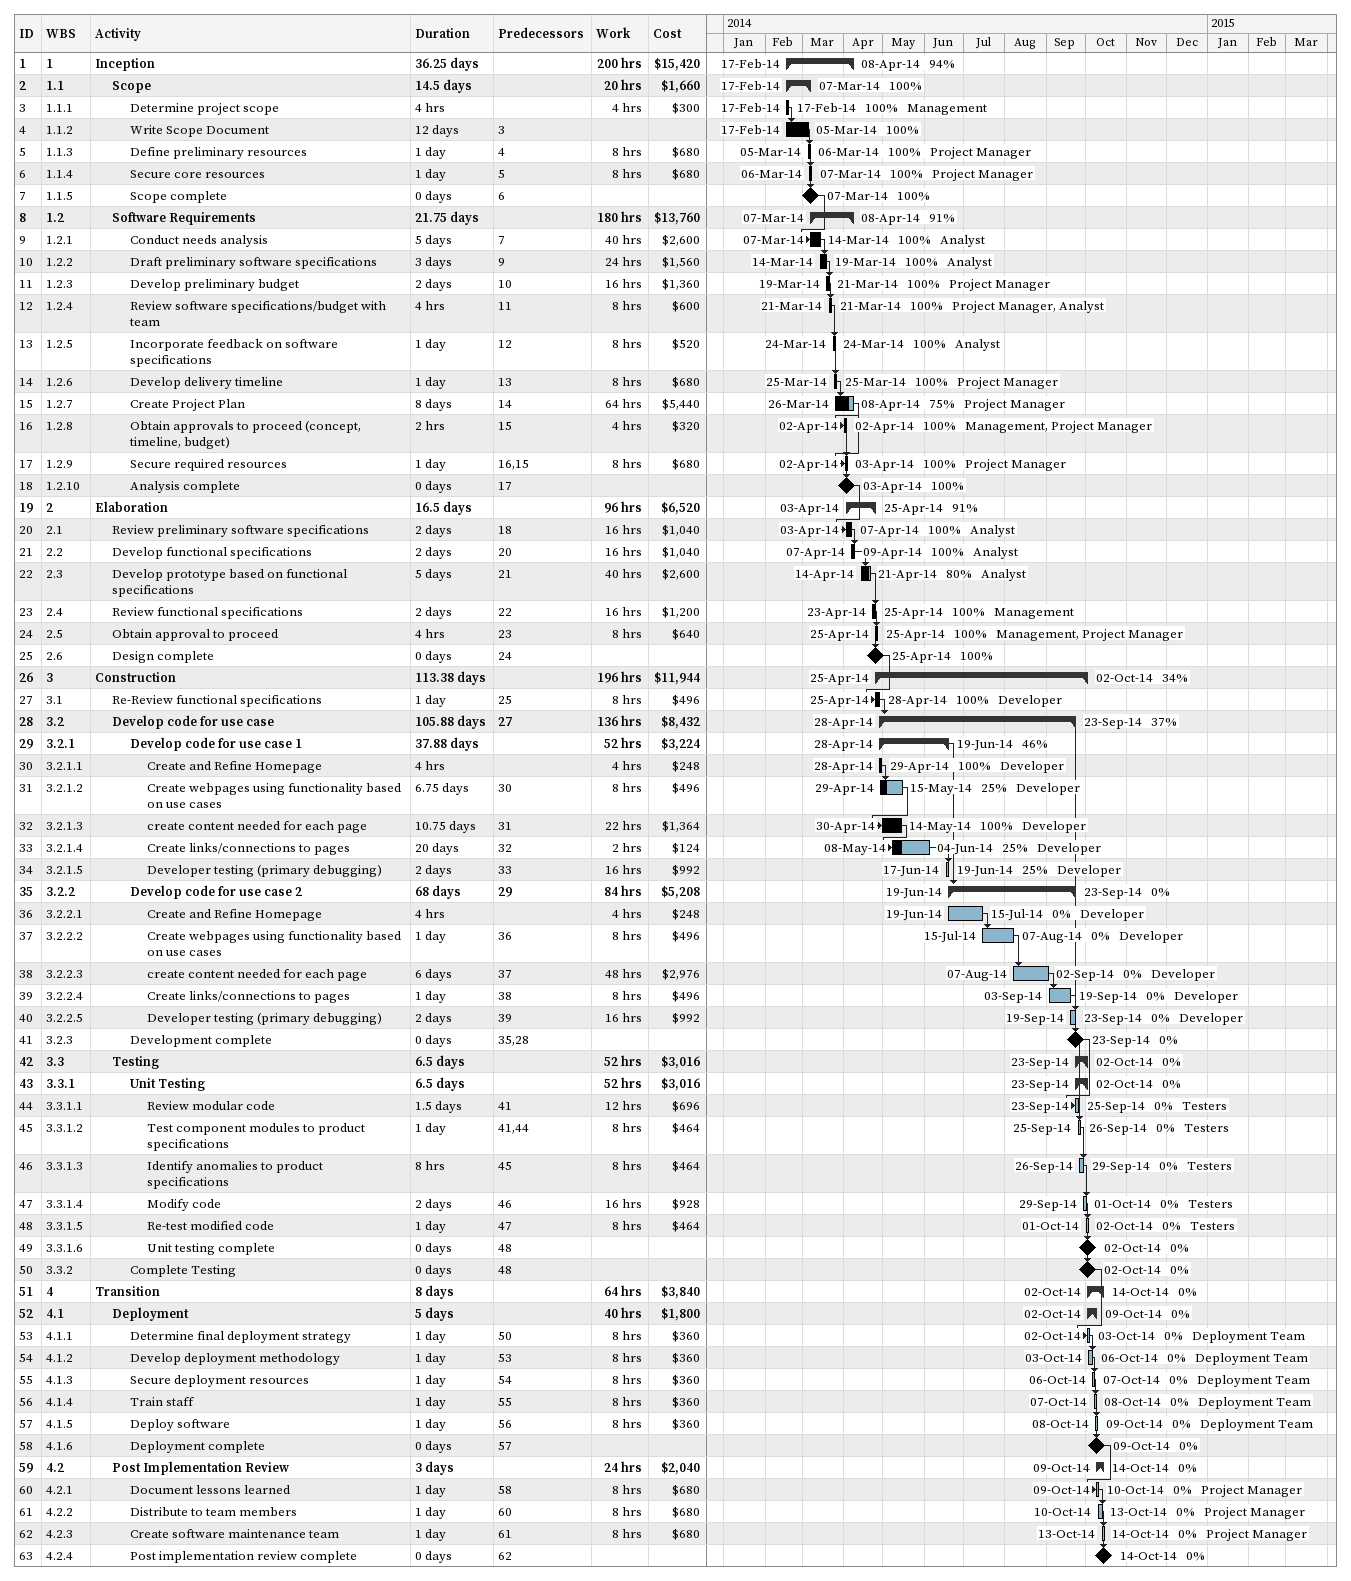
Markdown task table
| ID | WBS | Task | Duration | Start | Finish | Predecessors | Resources | % complete | Work (h) | Cost ($) |
|---|---|---|---|---|---|---|---|---|---|---|
| 1 | 1 | **Inception** | 36.25d | 2014-02-17 | 2014-04-08 |  |  | 94 | 200 | 15420 |
| 2 | 1.1 | **Scope** | 14.5d | 2014-02-17 | 2014-03-07 |  |  | 100 | 20 | 1660 |
| 3 | 1.1.1 | Determine project scope | 4h | 2014-02-17 | 2014-02-17 |  | Management | 100 | 4 | 300 |
| 4 | 1.1.2 | Write Scope Document | 12d | 2014-02-17 | 2014-03-05 | 3 |  | 100 |  |  |
| 5 | 1.1.3 | Define preliminary resources | 1d | 2014-03-05 | 2014-03-06 | 4 | Project Manager | 100 | 8 | 680 |
| 6 | 1.1.4 | Secure core resources | 1d | 2014-03-06 | 2014-03-07 | 5 | Project Manager | 100 | 8 | 680 |
| 7 | 1.1.5 | Scope complete | 0d | 2014-03-07 | 2014-03-07 | 6 |  | 100 |  |  |
| 8 | 1.2 | **Software Requirements** | 21.75d | 2014-03-07 | 2014-04-08 |  |  | 91 | 180 | 13760 |
| 9 | 1.2.1 | Conduct needs analysis | 5d | 2014-03-07 | 2014-03-14 | 7 | Analyst | 100 | 40 | 2600 |
| 10 | 1.2.2 | Draft preliminary software specifications | 3d | 2014-03-14 | 2014-03-19 | 9 | Analyst | 100 | 24 | 1560 |
| 11 | 1.2.3 | Develop preliminary budget | 2d | 2014-03-19 | 2014-03-21 | 10 | Project Manager | 100 | 16 | 1360 |
| 12 | 1.2.4 | Review software specifications/budget with team | 4h | 2014-03-21 | 2014-03-21 | 11 | Project Manager, Analyst | 100 | 8 | 600 |
| 13 | 1.2.5 | Incorporate feedback on software specifications | 1d | 2014-03-24 | 2014-03-24 | 12 | Analyst | 100 | 8 | 520 |
| 14 | 1.2.6 | Develop delivery timeline | 1d | 2014-03-25 | 2014-03-25 | 13 | Project Manager | 100 | 8 | 680 |
| 15 | 1.2.7 | Create Project Plan | 8d | 2014-03-26 | 2014-04-08 | 14 | Project Manager | 75 | 64 | 5440 |
| 16 | 1.2.8 | Obtain approvals to proceed (concept, timeline, budget) | 2h | 2014-04-02 | 2014-04-02 | 15 | Management, Project Manager | 100 | 4 | 320 |
| 17 | 1.2.9 | Secure required resources | 1d | 2014-04-02 | 2014-04-03 | 16, 15 | Project Manager | 100 | 8 | 680 |
| 18 | 1.2.10 | Analysis complete | 0d | 2014-04-03 | 2014-04-03 | 17 |  | 100 |  |  |
| 19 | 2 | **Elaboration** | 16.5d | 2014-04-03 | 2014-04-25 |  |  | 91 | 96 | 6520 |
| 20 | 2.1 | Review preliminary software specifications | 2d | 2014-04-03 | 2014-04-07 | 18 | Analyst | 100 | 16 | 1040 |
| 21 | 2.2 | Develop functional specifications | 2d | 2014-04-07 | 2014-04-09 | 20 | Analyst | 100 | 16 | 1040 |
| 22 | 2.3 | Develop prototype based on functional specifications | 5d | 2014-04-14 | 2014-04-21 | 21 | Analyst | 80 | 40 | 2600 |
| 23 | 2.4 | Review functional specifications | 2d | 2014-04-23 | 2014-04-25 | 22 | Management | 100 | 16 | 1200 |
| 24 | 2.5 | Obtain approval to proceed | 4h | 2014-04-25 | 2014-04-25 | 23 | Management, Project Manager | 100 | 8 | 640 |
| 25 | 2.6 | Design complete | 0d | 2014-04-25 | 2014-04-25 | 24 |  | 100 |  |  |
| 26 | 3 | **Construction** | 113.38d | 2014-04-25 | 2014-10-02 |  |  | 34 | 196 | 11944 |
| 27 | 3.1 | Re-Review functional specifications | 1d | 2014-04-25 | 2014-04-28 | 25 | Developer | 100 | 8 | 496 |
| 28 | 3.2 | **Develop code for use case** | 105.88d | 2014-04-28 | 2014-09-23 | 27 |  | 37 | 136 | 8432 |
| 29 | 3.2.1 | **Develop code for use case 1** | 37.88d | 2014-04-28 | 2014-06-19 |  |  | 46 | 52 | 3224 |
| 30 | 3.2.1.1 | Create and Refine Homepage | 4h | 2014-04-28 | 2014-04-29 |  | Developer | 100 | 4 | 248 |
| 31 | 3.2.1.2 | Create webpages using functionality based on use cases | 6.75d | 2014-04-29 | 2014-05-15 | 30 | Developer | 25 | 8 | 496 |
| 32 | 3.2.1.3 | create content needed for each page | 10.75d | 2014-04-30 | 2014-05-14 | 31 | Developer | 100 | 22 | 1364 |
| 33 | 3.2.1.4 | Create links/connections to pages | 20d | 2014-05-08 | 2014-06-04 | 32 | Developer | 25 | 2 | 124 |
| 34 | 3.2.1.5 | Developer testing (primary debugging) | 2d | 2014-06-17 | 2014-06-19 | 33 | Developer | 25 | 16 | 992 |
| 35 | 3.2.2 | **Develop code for use case 2** | 68d | 2014-06-19 | 2014-09-23 | 29 |  | 0 | 84 | 5208 |
| 36 | 3.2.2.1 | Create and Refine Homepage | 4h | 2014-06-19 | 2014-07-15 |  | Developer | 0 | 4 | 248 |
| 37 | 3.2.2.2 | Create webpages using functionality based on use cases | 1d | 2014-07-15 | 2014-08-07 | 36 | Developer | 0 | 8 | 496 |
| 38 | 3.2.2.3 | create content needed for each page | 6d | 2014-08-07 | 2014-09-02 | 37 | Developer | 0 | 48 | 2976 |
| 39 | 3.2.2.4 | Create links/connections to pages | 1d | 2014-09-03 | 2014-09-19 | 38 | Developer | 0 | 8 | 496 |
| 40 | 3.2.2.5 | Developer testing (primary debugging) | 2d | 2014-09-19 | 2014-09-23 | 39 | Developer | 0 | 16 | 992 |
| 41 | 3.2.3 | Development complete | 0d | 2014-09-23 | 2014-09-23 | 35, 28 |  | 0 |  |  |
| 42 | 3.3 | **Testing** | 6.5d | 2014-09-23 | 2014-10-02 |  |  | 0 | 52 | 3016 |
| 43 | 3.3.1 | **Unit Testing** | 6.5d | 2014-09-23 | 2014-10-02 |  |  | 0 | 52 | 3016 |
| 44 | 3.3.1.1 | Review modular code | 1.5d | 2014-09-23 | 2014-09-25 | 41 | Testers | 0 | 12 | 696 |
| 45 | 3.3.1.2 | Test component modules to product specifications | 1d | 2014-09-25 | 2014-09-26 | 41, 44 | Testers | 0 | 8 | 464 |
| 46 | 3.3.1.3 | Identify anomalies to product specifications | 8h | 2014-09-26 | 2014-09-29 | 45 | Testers | 0 | 8 | 464 |
| 47 | 3.3.1.4 | Modify code | 2d | 2014-09-29 | 2014-10-01 | 46 | Testers | 0 | 16 | 928 |
| 48 | 3.3.1.5 | Re-test modified code | 1d | 2014-10-01 | 2014-10-02 | 47 | Testers | 0 | 8 | 464 |
| 49 | 3.3.1.6 | Unit testing complete | 0d | 2014-10-02 | 2014-10-02 | 48 |  | 0 |  |  |
| 50 | 3.3.2 | Complete Testing | 0d | 2014-10-02 | 2014-10-02 | 48 |  | 0 |  |  |
| 51 | 4 | **Transition** | 8d | 2014-10-02 | 2014-10-14 |  |  | 0 | 64 | 3840 |
| 52 | 4.1 | **Deployment** | 5d | 2014-10-02 | 2014-10-09 |  |  | 0 | 40 | 1800 |
| 53 | 4.1.1 | Determine final deployment strategy | 1d | 2014-10-02 | 2014-10-03 | 50 | Deployment Team | 0 | 8 | 360 |
| 54 | 4.1.2 | Develop deployment methodology | 1d | 2014-10-03 | 2014-10-06 | 53 | Deployment Team | 0 | 8 | 360 |
| 55 | 4.1.3 | Secure deployment resources | 1d | 2014-10-06 | 2014-10-07 | 54 | Deployment Team | 0 | 8 | 360 |
| 56 | 4.1.4 | Train staff | 1d | 2014-10-07 | 2014-10-08 | 55 | Deployment Team | 0 | 8 | 360 |
| 57 | 4.1.5 | Deploy software | 1d | 2014-10-08 | 2014-10-09 | 56 | Deployment Team | 0 | 8 | 360 |
| 58 | 4.1.6 | Deployment complete | 0d | 2014-10-09 | 2014-10-09 | 57 |  | 0 |  |  |
| 59 | 4.2 | **Post Implementation Review** | 3d | 2014-10-09 | 2014-10-14 |  |  | 0 | 24 | 2040 |
| 60 | 4.2.1 | Document lessons learned | 1d | 2014-10-09 | 2014-10-10 | 58 | Project Manager | 0 | 8 | 680 |
| 61 | 4.2.2 | Distribute to team members | 1d | 2014-10-10 | 2014-10-13 | 60 | Project Manager | 0 | 8 | 680 |
| 62 | 4.2.3 | Create software maintenance team | 1d | 2014-10-13 | 2014-10-14 | 61 | Project Manager | 0 | 8 | 680 |
| 63 | 4.2.4 | Post implementation review complete | 0d | 2014-10-14 | 2014-10-14 | 62 |  | 0 |  |  |
